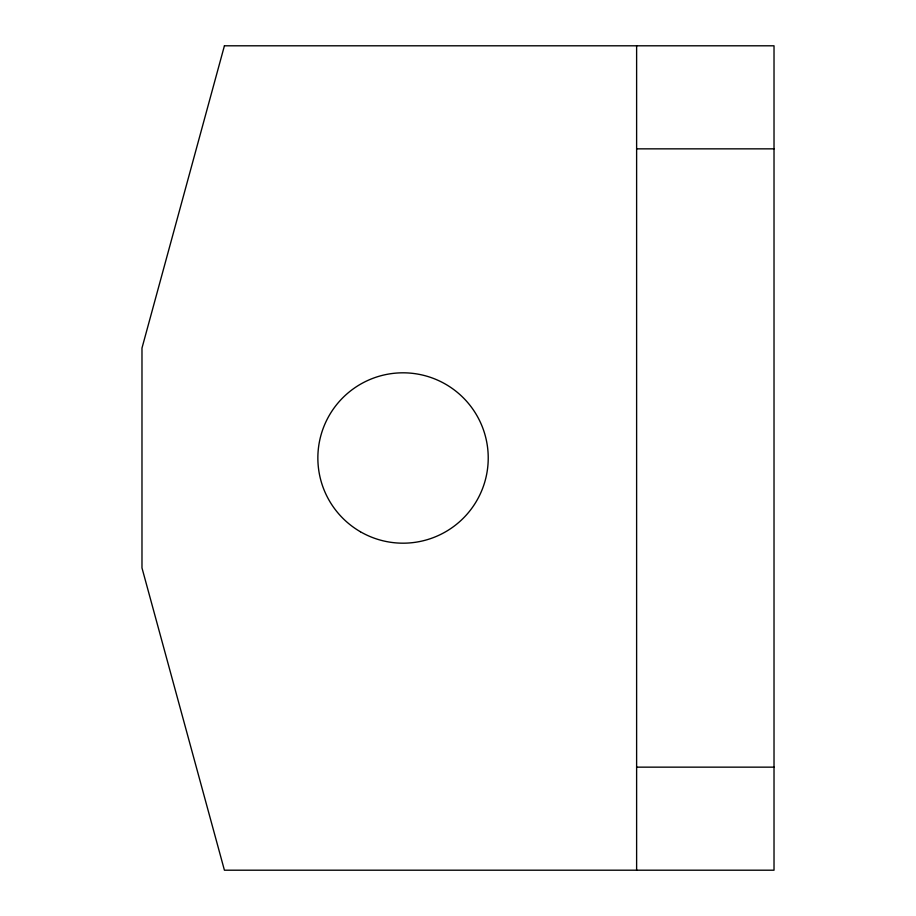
<?xml version="1.0" encoding="UTF-8"?>
<svg xmlns="http://www.w3.org/2000/svg" width="916" height="916" viewBox="0 0 916 916"><rect width="100%" height="100%" fill="white"/><g stroke="black" fill="none" stroke-linecap="round" stroke-linejoin="round"><path stroke-width="1.37" d="M636.62 148.85L774.02 148.85M636.62 767.15L774.02 767.15M636.62 45.8L636.62 870.2M224.42 45.8L141.98 348.08L141.98 567.92L224.42 870.2L774.02 870.2L774.02 45.8L224.42 45.8M360.446 531.772A85.188 85.188 0 0 0 488.228 458A85.188 85.188 0 0 0 360.446 384.228A85.188 85.188 0 0 0 360.446 531.772"/></g></svg>
